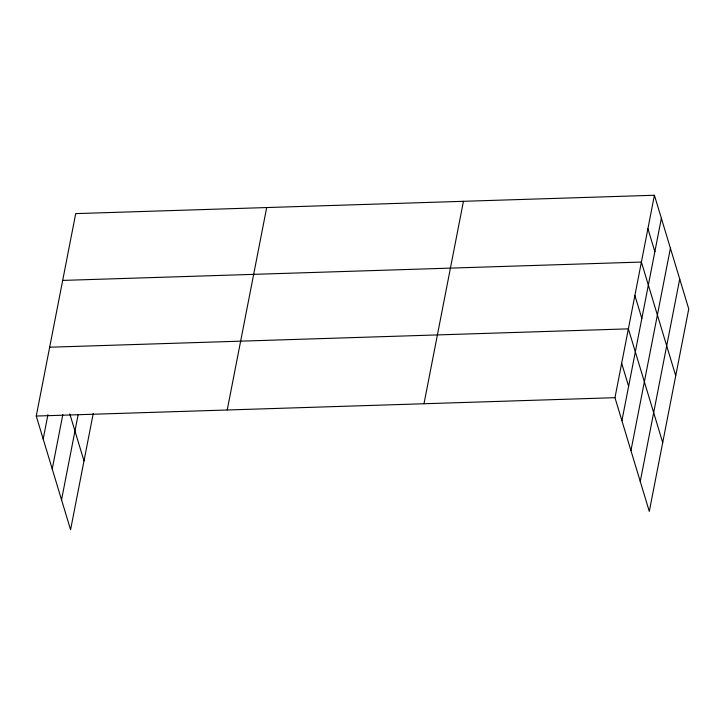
<?xml version="1.0" encoding="UTF-8"?>
<svg xmlns="http://www.w3.org/2000/svg" width="725" height="725" viewBox="0 0 725 725"><rect width="100%" height="100%" fill="white"/><g stroke="black" fill="none" stroke-linecap="round" stroke-linejoin="round"><path stroke-width="1.09" d="M93.235 413.513L70.579 529.748L36.25 416.05L75.708 213.612L654.421 195.252L688.75 308.95L649.292 511.388L614.963 397.69L654.421 195.252M43.192 439.051L47.959 414.627M52.236 468.984L62.83 414.582M61.543 499.815L78.11 414.827M227.224 409.987L266.682 207.558M423.989 403.743L463.447 201.314M621.914 420.699L661.372 218.261M630.949 450.624L670.408 248.186M640.257 481.463L679.715 279.025M62.685 280.412L641.398 262.06L675.727 375.758M49.662 347.221L628.385 328.86L662.704 442.558M36.25 416.05L614.963 397.69M647.914 228.656L654.856 251.666M634.892 295.456L641.833 318.465M621.669 363.279L628.62 386.28M69.818 413.975L83.991 460.919"/></g></svg>
